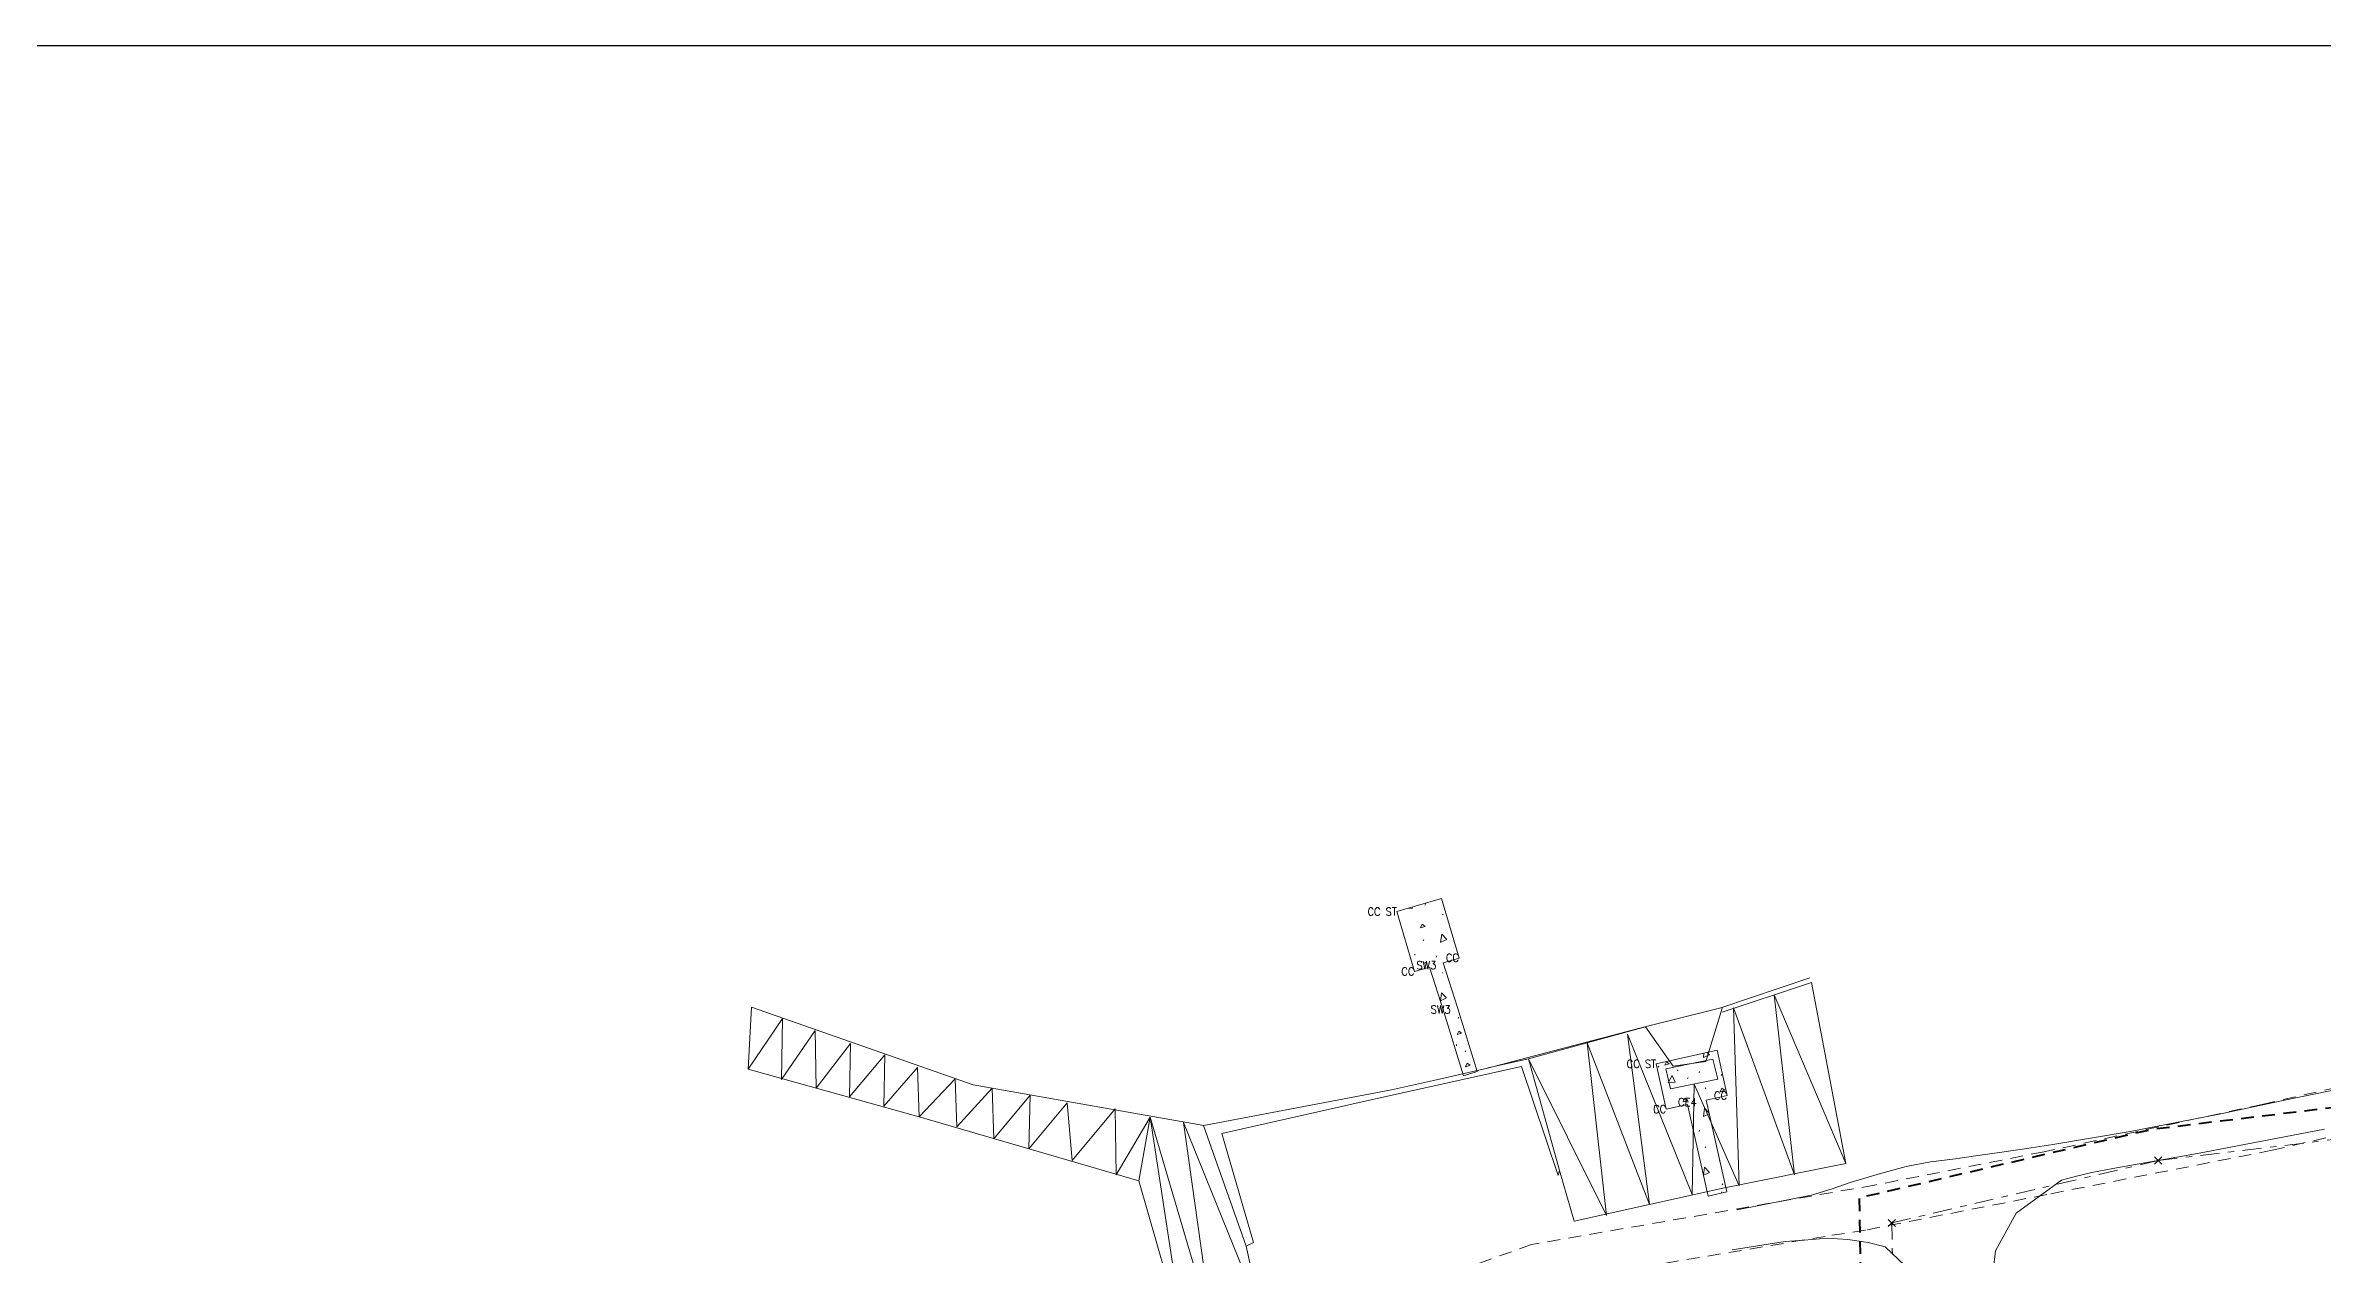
# Model space of a CAD drawing. Header units: metres. Extents: x -703672 to 3951284, y -4124475 to 4104628.
# Drawn here: x 328036.4 to 328178.7, y 4104552.3 to 4104627.9 of the extents above; entities that cross this region are included whole.
import ezdxf
from ezdxf.enums import TextEntityAlignment as Align

# ---------------------------------------------------------------- set-up
doc = ezdxf.new("R2010")
doc.units = ezdxf.units.M
doc.header["$MEASUREMENT"] = 0
doc.linetypes.add('DGN Style 2', pattern=[1.3283826688107345, 0.7970296012864407, -0.5313530675242938])
doc.linetypes.add('DGN Style 7', pattern=[2.6567653376214695, 1.195544401929661, -0.5313530675242938, 0.3985148006432204, -0.5313530675242938])
for name, color, linetype, lineweight in [('C-ANNO-TEXT', 7, 'Continuous', 25), ('C-PROP-BASE', 2, 'CONLMT', 0), ('C-PROP-CONS(Alpha)', 7, 'DGN Style 2', 40), ('C-ROAD-UPVD', 253, 'Continuous', 0), ('V-ANNO-PATT', 9, 'Continuous', 0), ('V-ROAD-ASPH', 9, 'Continuous', 0), ('V-SITE-STRC', 253, 'Continuous', 0), ('V-SITE-WALK', 7, 'Continuous', 0)]:
    doc.layers.add(name, color=color, linetype=linetype, lineweight=lineweight)
doc.styles.add('Style-STANDARD', font='STANDARD.shx')
doc.linetypes.add('CONLMT', pattern='A,0.10417,-0.00902625,[2,dgnlstyle-tsaec.shx,S=4.133597883597883e-05,R=0,X=0,Y=0],-0.00902625', length=0.1222225)

msp = doc.modelspace()

# ---------------------------------------------------------------- linework, layer by layer
at = {"layer": 'C-ANNO-TEXT', "color": 0, "lineweight": -2, "ltscale": 0.6}
msp.add_lwpolyline([(328463.3450396977, 4103313.934211505), (328463.3450396977, 4102748.37939936), (326761.1303998812, 4102748.37939936), (326761.1303998812, 4104627.862561522), (328463.3450396977, 4104627.862561522), (328463.3450396977, 4103413.092090987)], dxfattribs=at)
at = {"layer": 'C-PROP-BASE', "linetype": 'ByBlock'}
for p, q in [((328168.2204283277, 4104558.368535928), (328168.669441134, 4104557.919523122)), ((328168.4451592377, 4104558.143805018), (328168.2206528346, 4104557.919298615)), ((328168.4451592377, 4104558.143805018), (328168.6698901471, 4104558.368535927)), ((328151.5744283276, 4104554.469535928), (328152.0234411339, 4104554.020523122)), ((328151.7991592376, 4104554.244805018), (328151.5746528346, 4104554.020298615)), ((328151.7991592376, 4104554.244805018), (328152.023890147, 4104554.469535927))]:
    msp.add_line(p, q, dxfattribs=at)
at = {"layer": 'C-PROP-BASE', "color": 251, "linetype": 'DGN Style 7'}
msp.add_lwpolyline([(327667.2257650528, 4104420.453761615), (327720.4737645751, 4104433.986945492), (327795.2503411708, 4104453.090689644), (327821.6941171947, 4104459.775361654), (327875.9251572457, 4104473.472385665), (327909.5778932773, 4104482.024833674), (328054.7075899196, 4104519.085217198), (328070.3706939334, 4104523.181217209), (328082.9208379444, 4104526.392481208), (328093.9308859555, 4104529.243297209), (328115.0334779753, 4104534.584481218), (328117.9170619776, 4104534.551713218), (328119.5554619796, 4104534.453409218), (328122.6356539826, 4104532.454561218), (328125.3226299844, 4104527.572129209), (328130.1067579882, 4104501.816481188), (328134.0389179924, 4104498.244769177), (328146.5235260045, 4104498.900129178), (328156.2881592373, 4104498.473805019), (328151.8971592376, 4104547.887805018), (328151.7991592374, 4104554.244805019), (328168.4451592375, 4104558.143805018), (328180.4381592374, 4104559.585805019)], dxfattribs=at)
at = {"layer": 'C-PROP-CONS(Alpha)', "color": 9, "transparency": 33554661, "flags": 128}
msp.add_lwpolyline([(328051.3527000129, 4102748.37939936), (328033.3155557459, 4102763.759859016), (328008.635876491, 4102785.194791595), (328001.0587122234, 4102791.754994317), (327978.7635198684, 4102811.492673358), (327966.1439298082, 4102822.81362133), (327961.8799502737, 4102829.347595384), (327957.057644274, 4102838.760785415), (327950.9142166439, 4102852.447486374), (327944.9108842695, 4102882.46314165), (327922.9503158275, 4102979.617200589), (327922.1960612735, 4102984.074704956), (327896.895254712, 4103096.805002357), (327873.602682129, 4103197.996084934), (327970.2778919048, 4103222.03458913), (327945.2853782952, 4103305.343080384), (327930.2819876203, 4103330.564998057), (327883.5789010234, 4103409.045375251), (327883.5789010235, 4103409.045375251), (327870.9613363898, 4103413.475533437), (327831.8293273544, 4103476.306306486), (327799.6734495071, 4103521.613691107), (327806.6592676204, 4103526.955593927), (327784.9216440988, 4103571.617824119), (327626.2738909589, 4103555.289453546), (327612.5795421994, 4103537.316554541), (327610.912267143, 4103605.482858766), (327464.3899750119, 4103600.408329677), (327376.9287606052, 4103410.137822579), (327521.4700117525, 4103346.727226583), (327528.8281654069, 4103347.647212733), (327568.3287292437, 4103211.27215154), (327234.5934998402, 4103358.397358307), (327245.9429127203, 4103450.162797557), (327247.4057606828, 4103462.282137395), (327240.1466832621, 4103465.304146356), (327209.4846702361, 4103470.912804143), (327163.5775247305, 4103479.173001934), (327097.1773292364, 4103490.791457197), (327094.8037589096, 4103490.336329404), (327087.5669605479, 4103491.465917642), (327077.449539086, 4103494.95888159), (327074.0302851388, 4103496.139353393), (327072.3445527111, 4103496.70369043), (327040.4265800085, 4103507.290822693), (327024.6254833043, 4103509.746641063), (327005.0554566061, 4103511.621346213), (326997.3663593705, 4103513.401218432), (326987.1858611336, 4103509.176851866), (326924.9401869376, 4103516.679666858), (326868.1898380349, 4103514.452095245, -0.4874798272826256), (326842.7291952347, 4103544.504835935), (326855.8128268328, 4103607.653487044), (326872.3549334486, 4103674.829124694), (326885.7849688843, 4103716.963841686), (326897.1820855098, 4103756.392376348), (326911.8079730987, 4103792.562866542), (326942.7784593481, 4103859.495280759), (326985.0309523789, 4103937.170100313), (327038.3759761521, 4104017.339902852), (327049.9699591843, 4104031.93014326), (327093.2772874826, 4104085.216318096), (327121.0561478767, 4104115.05712215), (327147.4927338528, 4104141.109056442), (327201.0579048989, 4104189.950156559), (327247.8236230445, 4104227.241544621), (327274.2756034104, 4104246.458416275), (327310.9052788371, 4104272.189052842), (327338.7507480193, 4104290.682435896), (327394.3822770293, 4104323.718145463), (327454.7797406209, 4104356.193582261), (327554.8217139727, 4104397.588329164), (327560.1573850386, 4104391.696800068), (327629.8959608893, 4104414.015198105), (327759.0313031515, 4104448.398455133), (327757.2739255879, 4104455.165774307), (328107.0540342975, 4104542.510103815), (328119.3380608568, 4104542.510103815), (328124.6483431717, 4104536.17317302), (328129.4254646109, 4104518.549251009), (328131.921990407, 4104503.029638088), (328135.078302787, 4104500.213224401), (328154.085317786, 4104500.667789092), (328149.8985258908, 4104547.783738694), (328149.7745655841, 4104555.824714896), (328168.0966631506, 4104560.116307975), (328180.1971601305, 4104561.571233069), (328186.8764764442, 4104562.389659171), (328203.8937110046, 4104564.517264253), (328194.5649608789, 4104557.623580912), (328191.4437345657, 4104556.202444898), (328187.3603782359, 4104545.719257489), (328182.8253075863, 4104532.763466077), (328181.3393865761, 4104525.839460123), (328180.4385673145, 4104514.508980992), (328180.3416913476, 4104501.519693172), (328182.9952471908, 4104464.369911368), (328121.0450735461, 4104464.115166628), (328089.3117504606, 4104492.939601823), (327768.6929376793, 4104411.193379837), (327762.394272341, 4104435.44831491), (327630.6153729495, 4104402.081270727), (327568.961239384, 4104381.975780278), (327586.7809209799, 4104362.299684941), (327579.7950375145, 4104360.190021981), (327526.9949811692, 4104339.560635842), (327472.178603134, 4104315.449356015), (327377.0616109308, 4104262.394203749), (327337.8150383515, 4104235.453131521), (327331.8477650884, 4104234.203481648), (327216.3820695355, 4104145.337984444), (327178.5929724798, 4104112.042658567), (327136.6371358891, 4104068.619937841), (327133.1617217513, 4104062.073926368), (327081.9927725713, 4104002.304896605), (327197.9125123062, 4103949.973291562), (327165.5484697489, 4103878.060140899), (327236.1839484199, 4103839.517953459), (327385.373955234, 4103849.829860281), (327376.9496945368, 4103947.711745712), (327522.7087312953, 4103959.659207741), (327570.1209276664, 4103966.104005254), (327619.9429955619, 4103970.187781311), (327675.5802737248, 4103972.189662043), (327840.2462419602, 4103985.686872555), (327861.3262067086, 4103740.757760243), (327930.6420660896, 4103742.354851621), (327992.4427256854, 4103748.227855178), (328033.5029494578, 4103744.724846469), (328070.8848923553, 4103745.586155542), (328069.9830035489, 4103756.769478619), (328241.8330771768, 4103770.442215998), (328288.4642937218, 4103241.598537642), (328052.9743225681, 4103223.495877456), (328046.3409570817, 4103208.988679592), (328077.9633670195, 4102853.33535271), (328045.914018165, 4102815.224954779), (328124.4115326538, 4102748.37939936)], format="xyb", dxfattribs=at)
at = {"layer": 'C-ROAD-UPVD', "linetype": 'Continuous', "flags": 128}
for points in [[(328156.4659347311, 4104558.360029525), (328157.170934731, 4104558.462029525), (328158.6649347311, 4104558.673029525), (328160.2359347311, 4104558.893029524), (328161.8469347309, 4104559.141029525), (328166.697934731, 4104559.969029524), (328172.2489347309, 4104561.054029525), (328176.4379347309, 4104561.932029525), (328180.818934731, 4104562.835029525), (328187.3679347311, 4104564.280029525), (328191.8899347309, 4104565.656029525), (328194.858934731, 4104566.618029525), (328201.337934731, 4104568.777029525), (328205.3909347309, 4104570.118029525), (328206.4659347311, 4104570.576029525)], [(328178.839934731, 4104560.102029525), (328170.9019347311, 4104558.589029524), (328165.6109347311, 4104557.649029525), (328164.287934731, 4104557.397029525), (328163.3359347309, 4104557.177029524), (328162.3969347309, 4104556.927029524), (328159.5709347311, 4104554.856029524), (328158.266934731, 4104552.507029525), (328157.821934731, 4104548.619029525), (328157.669934731, 4104545.409029525), (328157.6099347309, 4104541.261029525), (328158.0439347311, 4104534.162029525), (328158.0859347309, 4104532.830029524), (328157.943934731, 4104530.079029525), (328157.800934731, 4104524.172029525), (328157.7379347309, 4104521.056029525), (328157.7519347309, 4104520.838029525), (328158.5799347309, 4104508.900029525), (328159.5129347311, 4104492.513029525), (328160.6189347311, 4104478.254029525)], [(328142.125934731, 4104555.068029525), (328146.766934731, 4104555.991029525), (328148.060934731, 4104556.370029524), (328149.1839347309, 4104556.778029525), (328151.089934731, 4104557.342029525), (328152.6809347309, 4104557.765029524), (328154.2009347309, 4104558.060029524), (328155.7729347312, 4104558.259029524), (328156.4659347311, 4104558.360029525)], [(328156.4659347311, 4104512.142029525), (328156.162934731, 4104516.684029525), (328155.801934731, 4104524.431029525), (328155.7659347309, 4104532.674029524), (328155.7869347311, 4104534.202029524), (328155.560934731, 4104540.548029525), (328155.0749347311, 4104546.674029524), (328154.4949347309, 4104548.527029525), (328153.0329347309, 4104551.190029525), (328151.375934731, 4104552.760029525), (328150.321934731, 4104553.028029525), (328149.0439347311, 4104553.201029525), (328147.7589347309, 4104553.293029524), (328146.3099347309, 4104553.172029525), (328145.122934731, 4104553.076029525), (328141.817934731, 4104552.573029525)]]:
    msp.add_lwpolyline(points, dxfattribs=at)
at = {"layer": 'V-ANNO-PATT'}
for p, q in [((328122.6101583931, 4104574.122391527, 12.150254468497), (328122.6460368191, 4104574.201785538, 12.15804545079288)), ((328123.7175265614, 4104573.557690437, 12.04958014344703), (328123.7528081689, 4104573.504727974, 12.04241595323933)), ((328121.9669988181, 4104571.030297827, 11.8217743774142), (328122.0022804256, 4104570.977335364, 11.8146101872065)), ((328122.5129933168, 4104571.881075713, 11.89989637524678), (328122.5488721159, 4104571.960569092, 11.90769858764202)), ((328123.3168056831, 4104570.857598462, 11.75739863264399), (328123.3526841091, 4104570.936992474, 11.76518961493986)), ((328122.5964484864, 4104570.470366341, 11.73751462651301), (328122.6323269125, 4104570.549760353, 11.74530560880889)), ((328123.793180123, 4104567.449147718, 11.39715854210942), (328122.8926683815, 4104570.24548121, 11.95388228923734)), ((328123.7038166548, 4104569.905665251, 11.63684030146305), (328123.7390982623, 4104569.852702788, 11.62967611125534)), ((328124.6498548426, 4104567.725025271, 11.39715854210942), (328123.75638608, 4104570.499488401, 11.94952810545723)), ((328125.0276334182, 4104563.448716199, 10.64642541263564), (328123.7915254299, 4104567.454395747, 11.39715854210942)), ((328125.8876175242, 4104563.714097693, 10.64642541263564), (328124.6515095358, 4104567.719777241, 11.39715854210942)), ((328124.6869402004, 4104567.021248005, 11.27783705493772), (328124.7228189994, 4104567.100741384, 11.28563926733296)), ((328124.5841340882, 4104565.407134951, 11.09862893699491), (328124.5927311328, 4104565.327740938, 11.08936062082749)), ((328125.0276334182, 4104563.448716199, 10.64642541263564), (328125.8876175241, 4104563.714097693, 10.64642541263564)), ((328125.1357707941, 4104564.938819584, 11.02731946150107), (328125.1715496483, 4104565.018312962, 11.0351249937477)), ((328137.1963808832, 4104564.040549892, 11.20443107430111), (328137.2319738016, 4104563.987255625, 11.20337502224928)), ((328138.3925198164, 4104563.8145742, 11.19189794995382), (328138.4280127378, 4104563.761279933, 11.19084266855974)), ((328139.7436600468, 4104563.640792894, 11.17893587139436), (328139.7792680206, 4104563.7206843, 11.17983333077893)), ((328139.0243373601, 4104563.251134809, 11.17876387166285), (328139.0599453339, 4104563.331026215, 11.17966133104741)), ((328140.1343401606, 4104562.682895934, 11.16187411122656), (328140.1698330821, 4104562.629601667, 11.16081882983248)), ((328141.128897942, 4104563.455312845, 11.16553940632308), (328141.1645059271, 4104563.535304241, 11.16643833230782)), ((328140.3115981807, 4104555.922239167, 11.04094383730722), (328139.022311635, 4104561.656036336, 11.17533339429971)), ((328141.4823656391, 4104556.185494856, 11.04094383730722), (328140.1936525354, 4104561.916741777, 11.17527362121789)), ((328139.7432446348, 4104559.965888202, 11.12503391507176), (328139.7788526086, 4104560.045779608, 11.12593137445633)), ((328140.1339247487, 4104559.007991242, 11.10797215490396), (328140.1694176701, 4104558.954696975, 11.10691687350988)), ((328141.031501802, 4104558.156182871, 11.08855999341483), (328141.0403925068, 4104558.076291465, 11.08731959133373)), ((328141.1954312749, 4104556.690740508, 11.06580085185421), (328141.2310241933, 4104556.637446241, 11.06474479980238)), ((328140.3115981807, 4104555.922239167, 11.04094383730722), (328141.4823656388, 4104556.185494856, 11.04094383730722)), ((328141.1280915275, 4104556.105558295, 11.05773610989451), (328141.1636751032, 4104556.185494856, 11.05863441966262))]:
    msp.add_line(p, q, dxfattribs=at)
at = {"layer": 'V-ANNO-PATT', "extrusion": (-0.0006326846849932374, 0.001959355628751071, 0.9999978803155584), "elevation": 7846.668188063832, "flags": 128}
msp.add_lwpolyline([(328123.6982764938, 4104563.00394403), (328124.6932249405, 4104563.296544943), (328123.594083926, 4104567.034020098), (328120.8006220851, 4104566.212500661), (328121.8997631003, 4104562.475025509), (328122.8345589367, 4104562.749936353)], dxfattribs=at)
at = {"layer": 'V-ANNO-PATT', "extrusion": (0.03298827500417783, -0.112362927492273, 0.9931195024958552), "elevation": -450365.6989472729, "flags": 128}
msp.add_lwpolyline([(1471082.240915363, 3819460.580974196), (1471082.247392138, 3819460.532510953), (1471082.011969044, 3819460.580868287)], dxfattribs=at)
at = {"layer": 'V-ANNO-PATT', "extrusion": (0.03298827581790972, -0.1123629308504193, 0.9931195020888802), "elevation": -450365.7124640334, "flags": 128}
msp.add_lwpolyline([(1471082.380390236, 3819459.209674139), (1471082.545456409, 3819459.392374463), (1471082.678009015, 3819459.214290758), (1471082.380390236, 3819459.209674139)], dxfattribs=at)
at = {"layer": 'V-ANNO-PATT', "extrusion": (0.03298827521493509, -0.1123629305468471, 0.9931195021432558), "elevation": -450365.7114158495, "flags": 128}
msp.add_lwpolyline([(1471083.309919291, 3819457.983983404), (1471083.521303684, 3819458.450705002), (1471083.733158495, 3819458.045627107), (1471083.318729257, 3819457.984507337)], dxfattribs=at)
at = {"layer": 'V-ANNO-PATT', "extrusion": (0.03298827548122558, -0.1123629305959179, 0.9931195021288585), "elevation": -450365.711529888, "flags": 128}
msp.add_lwpolyline([(1471082.275935438, 3819454.456394402), (1471082.487319832, 3819454.923115998), (1471082.699174643, 3819454.518038103), (1471082.284745403, 3819454.456918334)], dxfattribs=at)
at = {"layer": 'V-ANNO-PATT', "extrusion": (0.03298827583361119, -0.1123629308297082, 0.993119502090702), "elevation": -450365.7123738695, "flags": 128}
msp.add_lwpolyline([(1471082.689645376, 3819452.115094129), (1471082.854711549, 3819452.297794454), (1471082.987264154, 3819452.119710748), (1471082.689645376, 3819452.115094129)], dxfattribs=at)
at = {"layer": 'V-ANNO-PATT', "extrusion": (0.03298827568708929, -0.1123629304333376, 0.9931195021404149), "elevation": -450365.7107950175, "flags": 128}
msp.add_lwpolyline([(1471082.629388872, 3819450.021860273), (1471082.794550941, 3819450.204532249), (1471082.927103546, 3819450.02644854), (1471082.629388872, 3819450.021860273)], dxfattribs=at)
at = {"layer": 'V-ANNO-PATT', "extrusion": (0.004436547487769111, 2.451740751665479e-05, 0.999990158174212), "elevation": 1567.616142719832, "flags": 128}
msp.add_lwpolyline([(328135.7433283902, 4104561.61883609), (328134.4149399142, 4104561.323179474), (328133.7842076313, 4104564.157066652), (328137.5909113202, 4104565.004316649), (328138.2216436033, 4104562.17042947), (328136.9146808469, 4104561.879541532)], dxfattribs=at)
at = {"layer": 'V-ANNO-PATT', "extrusion": (0.007705748534067471, -0.01466643724563235, 0.9998627491101216), "elevation": -57659.58530816303, "flags": 128}
msp.add_lwpolyline([(328127.7729351721, 4104159.876879548), (328127.879535172, 4104160.09887955), (328128.057135172, 4104159.96567955), (328127.7729351721, 4104159.876879548)], dxfattribs=at)
at = {"layer": 'V-ANNO-PATT', "extrusion": (-0.001852169104407118, -0.01334001991203055, 0.9999093025561645), "elevation": -55351.55443024197, "flags": 128}
msp.add_lwpolyline([(328139.4738389147, 4104191.387312416), (328139.5128522329, 4104191.668275549)], dxfattribs=at)
at = {"layer": 'V-ANNO-PATT', "extrusion": (0.007705748599796622, -0.01466643731623864, 0.9998627491085793), "elevation": -57659.58557640274, "flags": 128}
msp.add_lwpolyline([(328130.4306232933, 4104160.680267883), (328130.5737350046, 4104160.53247579), (328130.1936350044, 4104160.35637579)], dxfattribs=at)
at = {"layer": 'V-ANNO-PATT', "extrusion": (0.007705748547231479, -0.0146664372790352, 0.99986274910953), "elevation": -57659.58544094754, "flags": 128}
msp.add_lwpolyline([(328127.9949351384, 4104158.785777679), (328128.2347351386, 4104159.238577678), (328128.4212351386, 4104158.82127768), (328128.0038351383, 4104158.785777679)], dxfattribs=at)
at = {"layer": 'V-ANNO-PATT', "extrusion": (0.007705748561834918, -0.01466643728432837, 0.9998627491093399), "elevation": -57659.5854578818, "flags": 128}
msp.add_lwpolyline([(328131.2362351016, 4104158.226277452), (328131.3427351018, 4104158.448277452), (328131.5203351016, 4104158.315077452), (328131.2362351016, 4104158.226277452)], dxfattribs=at)
at = {"layer": 'V-ANNO-PATT', "extrusion": (0.007705748512483811, -0.01466643726065374, 0.9998627491100675), "elevation": -57659.58537690186, "flags": 128}
msp.add_lwpolyline([(328128.9291352266, 4104157.591478574), (328129.0356352266, 4104157.813478575), (328129.2132352266, 4104157.680278575), (328128.9291352266, 4104157.591478574)], dxfattribs=at)
at = {"layer": 'V-ANNO-PATT', "extrusion": (0.007705748491487564, -0.01466643729846467, 0.9998627491096747), "elevation": -57659.58553898887, "flags": 128}
msp.add_lwpolyline([(328130.1853352798, 4104156.678076294), (328130.2557352796, 4104157.185576295), (328130.543739506, 4104156.888153063)], dxfattribs=at)
at = {"layer": 'V-ANNO-PATT', "extrusion": (0.000750714594983626, 0.000347760127170628, 0.999999657745187), "elevation": 1684.878799444156, "flags": 128}
msp.add_lwpolyline([(328140.2823722514, 4104560.735671131), (328139.9231168639, 4104560.569250152)], dxfattribs=at)
at = {"layer": 'V-ANNO-PATT', "extrusion": (0.007705748581596666, -0.0146664373383823, 0.9998627491083948), "elevation": -57659.58567326478, "flags": 128}
msp.add_lwpolyline([(328130.1863141472, 4104153.009832544), (328130.2557350513, 4104153.510274431), (328130.5737350512, 4104153.181874431), (328130.1936350515, 4104153.00577443)], dxfattribs=at)
at = {"layer": 'V-ANNO-PATT'}
for points in [[(328148.9211678479, 4104557.95581522, 11.16257916590748), (328144.44289782, 4104568.503533567, 11.16257916590748), (328145.7135416752, 4104557.260260665, 11.16257916590748), (328141.9016101095, 4104567.694942022, 11.16257916590748), (328142.2481493428, 4104556.5671822, 11.16257916590748), (328139.4406806609, 4104562.926604651, 8.195688493111732), (328139.3218180399, 4104556.02812117, 7.816281267384269), (328135.2788603188, 4104566.039254574, 8.362886465238638), (328136.6431306242, 4104555.400764745, 11.17976788720229), (328132.7457644972, 4104565.502075682, 7.18016510176205), (328133.9697121042, 4104554.718972955, 9.95444033998237), (328129.0855545993, 4104564.500354146, 7.151523728035841)], [(328080.3135713796, 4104563.854300989, 5.023080539189799), (328082.4631867631, 4104567.020219697, 5.023080539189799), (328082.4094683306, 4104563.206210988, 5.023080539189799), (328084.5044871988, 4104566.268161642, 5.023080539189799), (328084.5582056314, 4104562.669026663, 5.023080539189799), (328086.7069429322, 4104565.462385153, 5.023080539189799), (328086.6532244997, 4104562.131842338, 5.023080539189799), (328088.8556802331, 4104564.764045531, 5.023080539189799), (328088.8019618005, 4104561.54093958, 5.023080539189799), (328090.8969806689, 4104563.958269043, 5.023080539189799), (328090.9977373318, 4104560.875027938, 5.241322415060466), (328093.2605916998, 4104563.259929421, 5.256743914019324), (328093.3680285648, 4104560.251697199, 5.246854273423551), (328095.5704842981, 4104562.669026663, 5.254532917933645), (328095.6779211632, 4104559.499639144, 5.249201792104586), (328097.9340953291, 4104562.239279203, 5.253676266438241), (328097.8639549465, 4104558.874219511, 5.476091759755761), (328100.2439879274, 4104561.75581331, 5.481384986930728), (328100.5662985225, 4104558.156678332, 5.477745499493167), (328103.2522201486, 4104561.379784282, 5.4807375201055), (328103.3059385811, 4104557.243464978, 5.47849595712227), (328105.4511312648, 4104560.864067361, 11.42582115284031), (328104.7301725611, 4104556.873411085, 5.710861104451055)], [(328107.5365194906, 4104547.089830068, 11.42582115284031), (328105.4511312648, 4104560.864067361, 11.42582115284031), (328109.343720655, 4104547.629263435, 11.42582115284031), (328107.5158960717, 4104560.525581327, 11.42582115284031), (328112.3669486079, 4104548.593178768, 11.00100632618411)]]:
    msp.add_polyline3d(points, dxfattribs=at)
at = {"layer": 'V-ROAD-ASPH', "linetype": 'DGN Style 2'}
for points in [[(328174.9486413911, 4104561.657613208, 11.11907833177753), (328188.0615274746, 4104564.649179242, 11.17430725360688), (328201.2365794461, 4104568.608890256, 11.03767290737511), (328213.7305183256, 4104573.181043586, 11.22499756569047), (328224.1170339116, 4104578.223500601, 10.90658415794299), (328236.8108367397, 4104582.716598506, 10.96024270200677), (328250.4846931051, 4104586.484942254, 11.02695513230388), (328264.9028694042, 4104589.832480187, 10.94903976923693), (328278.8196593622, 4104593.883534982, 11.10639972837397), (328285.9443953229, 4104597.70779774, 11.11972415177167), (328292.1720663805, 4104602.760551304, 10.98715341518948), (328306.23935112, 4104614.361514295, 10.81663943405611)], [(328175.5579219395, 4104558.78892366, 11.08550526540599), (328188.8089534178, 4104561.85491434, 11.19437716854884), (328201.9439105738, 4104565.603962115, 11.1531284950582), (328214.6627927015, 4104570.539467485, 11.23913128865979), (328225.4383508682, 4104575.652102855, 11.13314949748988), (328237.4621392165, 4104579.466074877, 11.02038734251259), (328250.966269106, 4104583.697444979, 11.01329732622479), (328265.587803318, 4104586.942658907, 10.98387355547503), (328279.5250186182, 4104590.683850477, 11.16731814198267), (328287.8608197259, 4104594.990654283, 10.94076071830347), (328293.8299460187, 4104600.404307998, 10.97392302909591), (328303.6090882258, 4104608.494550437, 10.69287669509731)], [(328174.9486413911, 4104561.657613208, 11.11907833177753), (328161.2921277281, 4104558.689012624, 11.29221098781816), (328150.7014958641, 4104556.60684878, 11.21377085824751), (328129.2742491577, 4104552.897380881, 11.34407961936312)], [(328175.5579219395, 4104558.78892366, 11.08550526540599), (328161.4782142226, 4104556.019822763, 11.3224558340934), (328150.1526707562, 4104553.800725393, 11.19436965615019), (328147.6349109357, 4104553.405672975, 11.25725940834894), (328133.3633557643, 4104551.009241519, 11.26353837601627)], [(328129.2742491577, 4104552.897380881, 11.34407961936312), (328115.476989858, 4104547.94081116, 11.3841972124389), (328102.8389543737, 4104544.892300315, 11.54766866257111), (328083.3618205203, 4104540.635832204, 11.58498667269008), (328069.1246552499, 4104536.581670138, 11.85789160566208), (328055.1723546221, 4104533.037564588, 11.79798667468786), (328040.0998375062, 4104528.798226161, 11.73710384549515)]]:
    msp.add_polyline3d(points, dxfattribs=at)
at = {"layer": 'V-SITE-STRC'}
for p, q in [((328146.7669562389, 4104569.279838562, 5.191950890826298), (328148.9211678479, 4104557.95581522, 11.16257916590748)), ((328080.3135713796, 4104563.854300989, 5.023080539189799), (328080.5161782429, 4104567.734779869, 3.004939901146528)), ((328128.6506800666, 4104564.025769274, 10.6687576541872), (328119.3322673829, 4104561.96204064, 10.69209950391655)), ((328130.937921873, 4104557.214267217, 10.65068020481718), (328128.6506800666, 4104564.025769274, 10.6687576541872)), ((328138.1186174783, 4104564.043504417, 7.186361951024672), (328140.1743484393, 4104564.339133461, 7.138481545795685)), ((328130.937921873, 4104557.214267217, 10.65068020481718), (328131.0197139047, 4104557.529104914, 10.05204337503493)), ((328131.0197139045, 4104557.529104914, 10.05204337455108), (328131.9468705257, 4104554.360502197, 11.33786424946914)), ((328111.4494752505, 4104552.802167727, 8.686296036202236), (328111.9050495182, 4104553.023751872, 10.72687759221493)), ((328111.4494752505, 4104552.802167727, 8.686296036202236), (328112.3669486082, 4104548.593178768, 11.00100632585251))]:
    msp.add_line(p, q, dxfattribs=at)
at = {"layer": 'V-SITE-STRC', "extrusion": (-0.1548789069505416, -0.05177800276704609, 0.9865756750555233), "elevation": -263344.2898620948, "flags": 128}
msp.add_lwpolyline([(-3788747.513896635, 1590978.106268079), (-3788747.513896634, 1590972.145818447)], dxfattribs=at)
at = {"layer": 'V-SITE-STRC', "extrusion": (0.1025862060920182, 0.3349112608477252, 0.9366485561175191), "elevation": 1408334.159851012, "flags": 128}
msp.add_lwpolyline([(888381.3186459632, -3765969.516678291), (888381.3186459627, -3765965.734713501)], dxfattribs=at)
at = {"layer": 'V-SITE-STRC', "extrusion": (-0.09944524545255852, 0.3583307509961761, 0.9282832089655597), "elevation": 1438167.443258206, "flags": 128}
msp.add_lwpolyline([(-1413807.210825509, -3589970.202063152), (-1413807.210825508, -3589977.997660813)], dxfattribs=at)
at = {"layer": 'V-SITE-STRC', "extrusion": (-0.0001141332570250744, 0.003985718661770027, 0.999992050478577), "elevation": 16332.87189691906, "flags": 128}
msp.add_lwpolyline([(328119.3313505758, 4104529.466119411), (328119.3313505758, 4104529.466119411), (328109.9249489993, 4104527.345628085), (328111.904136729, 4104520.527759644)], dxfattribs=at)
at = {"layer": 'V-SITE-STRC', "extrusion": (-0.1869997513062904, 0.5286160960503213, 0.8280073163975686), "elevation": 2108383.111178365, "flags": 128}
msp.add_lwpolyline([(-1678199.2574292, -3113419.139466623), (-1678199.2574292, -3113428.797580446)], dxfattribs=at)
at = {"layer": 'V-SITE-STRC', "extrusion": (-0.1882019209620459, 0.9069210617820643, 0.3769273466363105), "elevation": 3660756.009589897, "flags": 128}
msp.add_lwpolyline([(-1155302.722253359, -1489704.261066508), (-1155294.990847353, -1489704.413194695), (-1155285.371519738, -1489704.071823388)], dxfattribs=at)
at = {"layer": 'V-SITE-STRC'}
for points in [[(328146.6688574174, 4104569.562609547, 5.212376140882419), (328141.1040050759, 4104567.70230928, 4.239731206167278), (328136.4340142549, 4104566.532056089, 4.080550952984048), (328126.5319703985, 4104563.925984741, 4.491653426251119), (328123.149845611, 4104563.143045139, 5.455682303733624), (328120.5265279937, 4104562.576257083, 3.006474265358236), (328108.7864377754, 4104560.333308639, 3.26902291702865), (328094.3717421173, 4104562.876832577, 3.279871900161169), (328080.5161782428, 4104567.734779869, 3.004939901151189)], [(328138.1186174783, 4104564.043504417, 7.186361951024672), (328136.4059743951, 4104566.503797218, 7.208806475488259), (328129.0855545993, 4104564.500354146, 7.151523728035841), (328126.5478498965, 4104563.946608292, 5.593926880124428)], [(328112.3669486079, 4104548.593178768, 11.00100632618411), (328107.5365194906, 4104547.089830068, 11.42582115284031), (328104.7301725611, 4104556.873411085, 5.710861104451055), (328090.9977373318, 4104560.875027938, 5.241322415060466), (328080.3135713795, 4104563.854300989, 5.023080539189799)]]:
    msp.add_polyline3d(points, dxfattribs=at)
at = {"layer": 'V-SITE-WALK'}
msp.add_3dface([(328140.6100327272, 4104564.477810424, 7.136356496644019), (328137.6679395401, 4104563.8778625, 7.274653581315278), (328137.9696340673, 4104562.626630689, 8.264837035447357), (328140.9117272545, 4104563.226578614, 8.126539950776099)], dxfattribs=at)

# ---------------------------------------------------------------- texts
at = {"layer": 'V-ANNO-PATT', "style": 'Style-STANDARD'}
for s, p in [('CC ST', (328120.8587362298, 4104573.708038871, 11.94565706447319)), ('CC', (328124.7410940832, 4104570.826910594, 11.9537585449134)), ('CC', (328121.9578723913, 4104569.970570893, 11.95367551700903)), ('SW3', (328123.3300901979, 4104570.355210282, 11.94826600186258)), ('SW3', (328124.2215174828, 4104567.587086494, 11.39715854210942)), ('CC ST', (328137.0554810715, 4104564.192546694, 11.18735069835107)), ('CC', (328141.5006023979, 4104562.207629717, 11.16767817790211)), ('CC', (328137.6939362647, 4104561.360379718, 11.18458757176475)), ('CE4', (328139.6045785905, 4104561.801525295, 11.17565827308012))]:
    msp.add_text(s, height=0.5, dxfattribs=at).set_placement(p, align=Align.MIDDLE_RIGHT)

doc.saveas('drawing.dxf')
